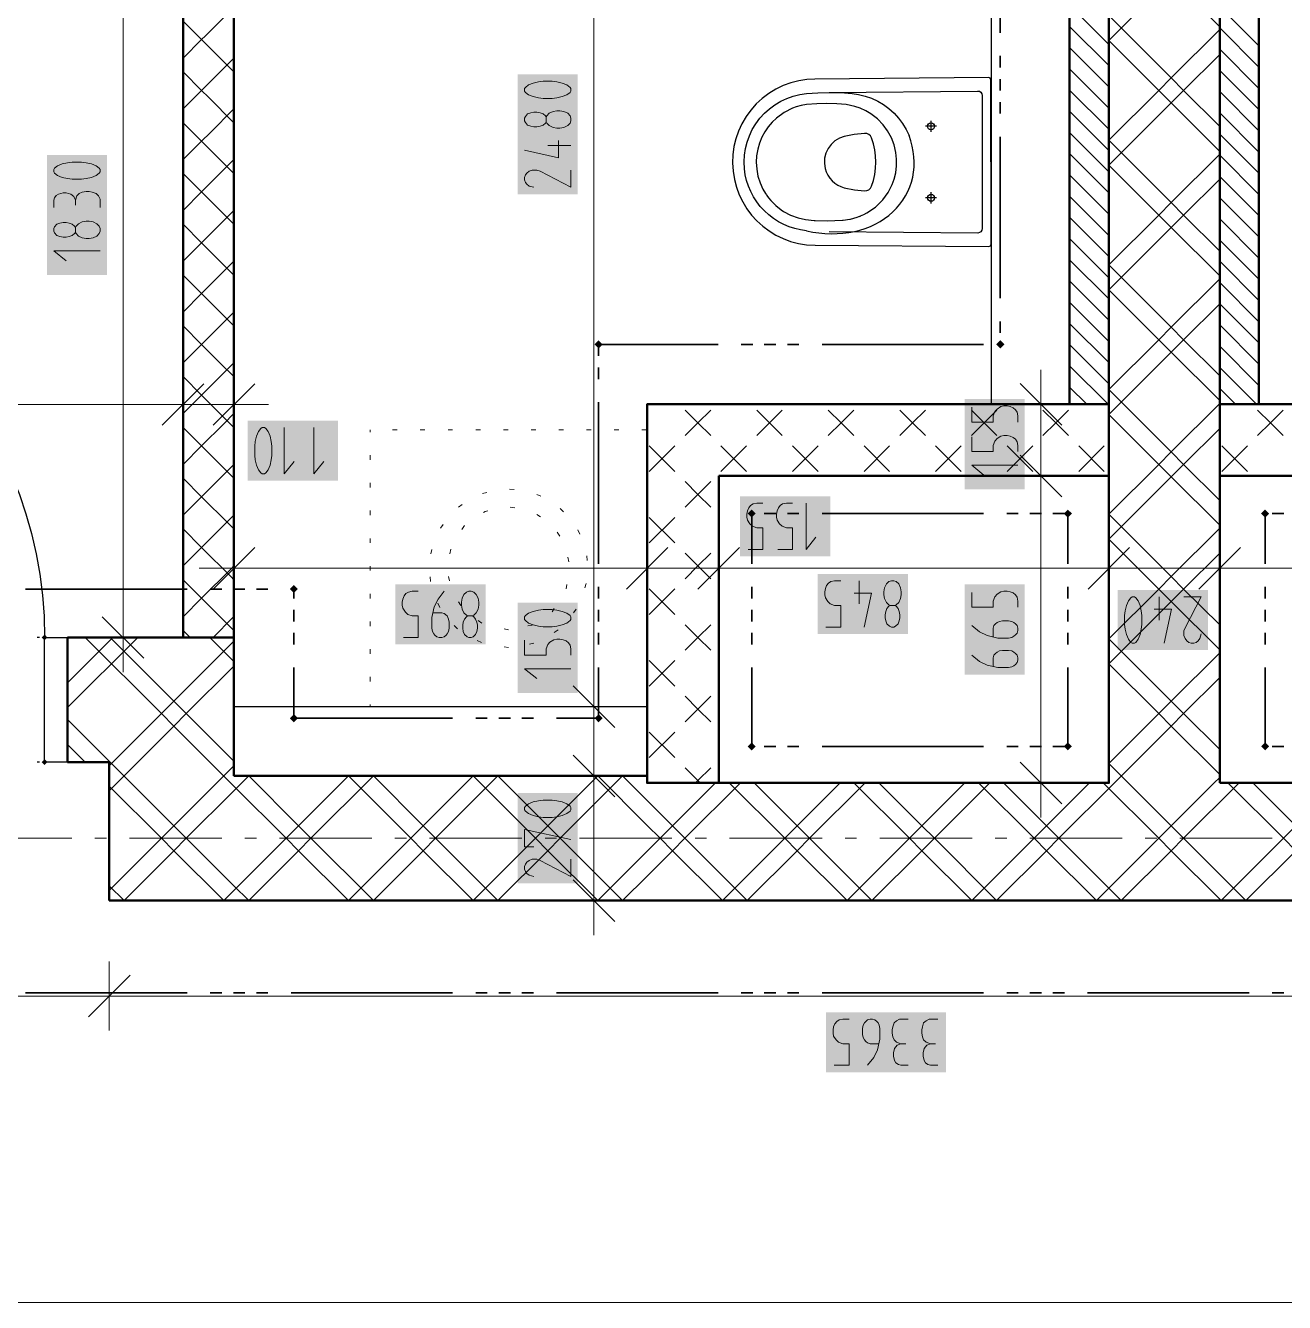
# Model space of a CAD drawing. Header units: millimetres. Extents: x 0 to 594, y 0 to 420.
# Drawn here: x 423.83 to 448.8, y 228.34 to 253.67 of the extents above; entities that cross this region are included whole.
import ezdxf

# ---------------------------------------------------------------- set-up
doc = ezdxf.new("R2010")
doc.units = ezdxf.units.MM
doc.header["$LTSCALE"] = 8
for name, color, linetype in [('PDF_Dvere', 7, 'Continuous'), ('PDF_Instalacni prizdivka do 1m', 7, 'Continuous'), ('PDF_Koty delkove', 7, 'Continuous'), ('PDF_Osy hlavni', 7, 'Continuous'), ('PDF_Pozarni useky', 7, 'Continuous'), ('PDF_Pricky CP', 7, 'Continuous'), ('PDF_Pricky sadrokarton', 7, 'Continuous'), ('PDF_Pricky zdene', 7, 'Continuous'), ('PDF_Sanita', 7, 'Continuous'), ('PDF_Steny akusticke', 7, 'Continuous')]:
    doc.layers.add(name, color=color, linetype=linetype)

msp = doc.modelspace()

# ---------------------------------------------------------------- linework, layer by layer
at = {"layer": 'PDF_Dvere', "lineweight": 25}
msp.add_lwpolyline([(416.728, 241.533), (415.962, 241.533), (415.962, 249.776, -0.414213), (424.205, 241.533)], format="xyb", dxfattribs=at)
for points in [[(424.101, 241.533), (424.055, 241.533)], [(424.101, 239.061), (424.055, 239.061)]]:
    msp.add_lwpolyline(points, dxfattribs=at)
msp.add_lwpolyline([(424.662, 239.061), (424.205, 239.061), (424.205, 241.533), (424.662, 241.533)], close=True, dxfattribs=at)
at = {"layer": 'PDF_Dvere', "lineweight": 25, "transparency": 33554559}
for points in [[(424.262, 241.533), (424.205, 241.476), (424.205, 241.591), (424.147, 241.533)], [(424.262, 239.061), (424.205, 239.003), (424.205, 239.118), (424.147, 239.061)]]:
    msp.add_solid(points, dxfattribs=at)
at = {"layer": 'PDF_Instalacni prizdivka do 1m', "lineweight": 25}
for points in [[(444.536, 246.159), (444.536, 262.873), (442.979, 262.873), (442.979, 246.159)], [(448.292, 262.873), (448.292, 246.159), (449.849, 246.159), (449.849, 262.873)], [(427.96, 238.786), (436.157, 238.786), (436.157, 240.16), (427.96, 240.16)]]:
    msp.add_lwpolyline(points, close=True, dxfattribs=at)
at = {"layer": 'PDF_Koty delkove', "lineweight": 18}
for points in [[(435.1, 236.313), (435.1, 238.786), (435.1, 240.16), (435.1, 244.445), (435.1, 262.873), (435.1, 269.284), (435.1, 270.612), (435.1, 313.476)], [(425.762, 241.533), (425.762, 258.294), (425.762, 262.873)], [(434.153, 251.761), (434.138, 251.737), (434.092, 251.7), (434.032, 251.676), (433.97, 251.664), (433.909, 251.664), (433.848, 251.676), (433.787, 251.7), (433.741, 251.75), (433.727, 251.786), (433.727, 251.835), (433.741, 251.871)], [(433.741, 251.871), (433.787, 251.921), (433.848, 251.945), (433.909, 251.957), (433.97, 251.957), (434.032, 251.945), (434.092, 251.921), (434.138, 251.884), (434.153, 251.86)], [(434.398, 251.394), (434.398, 251.052), (433.727, 251.199)], [(434.643, 251.297), (434.185, 251.297)], [(434.643, 250.807), (434.643, 250.465), (434.032, 250.783), (433.97, 250.807), (433.879, 250.807), (433.818, 250.783), (433.772, 250.746), (433.741, 250.71), (433.727, 250.661), (433.727, 250.612), (433.741, 250.563), (433.772, 250.526), (433.818, 250.49), (433.909, 250.465)], [(424.388, 250.061), (424.388, 250.208), (424.402, 250.257), (424.434, 250.305), (424.479, 250.33), (424.57, 250.354), (424.631, 250.354), (424.723, 250.33), (424.784, 250.281), (424.815, 250.208), (424.815, 250.11)], [(425.304, 250.061), (425.304, 250.232), (425.272, 250.293), (425.227, 250.342), (425.151, 250.366), (425.089, 250.379), (425.028, 250.379), (424.952, 250.366), (424.891, 250.342), (424.846, 250.293), (424.815, 250.208)], [(424.815, 249.571), (424.799, 249.547), (424.753, 249.511), (424.693, 249.486), (424.631, 249.474), (424.57, 249.474), (424.51, 249.486), (424.448, 249.511), (424.402, 249.56), (424.388, 249.596), (424.388, 249.645), (424.402, 249.682), (424.448, 249.731), (424.51, 249.755), (424.57, 249.767), (424.631, 249.767), (424.693, 249.755), (424.753, 249.731)], [(424.753, 249.731), (424.799, 249.694), (424.815, 249.67)], [(425.304, 249.205), (424.388, 249.205), (424.631, 249.009)], [(426.952, 246.843), (426.952, 246.156), (426.952, 245.469)], [(427.96, 246.843), (427.96, 246.156), (427.96, 245.469)], [(443.969, 246.159), (443.969, 246.846)], [(427.364, 246.568), (426.54, 245.744)], [(428.372, 246.568), (427.548, 245.744)], [(444.381, 245.746), (443.557, 246.571)], [(427.96, 246.156), (426.952, 246.156), (409.093, 246.156), (407.169, 246.156), (401.353, 246.156), (397.873, 246.156)], [(427.96, 246.156), (428.647, 246.156)], [(442.595, 246.102), (442.595, 245.808), (443.022, 245.808), (443.022, 245.931), (443.053, 246.016), (443.099, 246.065), (443.175, 246.113), (443.235, 246.126), (443.297, 246.126), (443.358, 246.113), (443.418, 246.089), (443.464, 246.052), (443.495, 246.004), (443.511, 245.931), (443.511, 245.808)], [(444.656, 246.159), (443.969, 246.159), (443.282, 246.159)], [(443.969, 244.739), (443.969, 246.159)], [(428.959, 245.698), (428.959, 244.782), (429.154, 245.026)], [(429.546, 245.698), (429.546, 244.782), (429.741, 245.026)], [(442.595, 245.514), (442.595, 245.221), (443.022, 245.221), (443.022, 245.343), (443.053, 245.429), (443.099, 245.478), (443.175, 245.526), (443.235, 245.539), (443.297, 245.539), (443.358, 245.526), (443.418, 245.502), (443.464, 245.465), (443.495, 245.417), (443.511, 245.343), (443.511, 245.221)], [(444.381, 244.327), (443.557, 245.151)], [(443.511, 244.952), (442.595, 244.952), (442.839, 244.756)], [(444.656, 244.739), (443.969, 244.739), (443.282, 244.739)], [(443.969, 238.648), (443.969, 244.739)], [(438.161, 243.281), (438.454, 243.281), (438.454, 243.708), (438.332, 243.708), (438.246, 243.739), (438.197, 243.785), (438.149, 243.861), (438.136, 243.922), (438.136, 243.983), (438.149, 244.044), (438.173, 244.105), (438.21, 244.151), (438.258, 244.182), (438.332, 244.197), (438.454, 244.197)], [(438.748, 243.281), (439.041, 243.281), (439.041, 243.708), (438.919, 243.708), (438.834, 243.739), (438.784, 243.785), (438.736, 243.861), (438.724, 243.922), (438.724, 243.983), (438.736, 244.044)], [(438.736, 244.044), (438.76, 244.105), (438.797, 244.151), (438.845, 244.182), (438.919, 244.197), (439.041, 244.197)], [(439.311, 244.197), (439.311, 243.281), (439.506, 243.525)], [(427.96, 243.594), (427.96, 242.907), (427.96, 242.22)], [(436.157, 243.594), (436.157, 242.907), (436.157, 242.22)], [(437.576, 243.594), (437.576, 242.907), (437.576, 242.22)], [(445.316, 243.594), (445.316, 242.907), (445.316, 242.22)], [(447.514, 243.594), (447.514, 242.907), (447.514, 242.22)], [(428.372, 243.319), (427.548, 242.495)], [(436.569, 243.319), (435.745, 242.495)], [(437.989, 243.319), (437.164, 242.495)], [(445.728, 243.319), (444.903, 242.495)], [(447.926, 243.319), (447.101, 242.495)], [(427.96, 242.907), (427.273, 242.907)], [(447.514, 242.907), (445.316, 242.907), (444.854, 242.907), (440.992, 242.907), (437.576, 242.907), (436.157, 242.907), (427.96, 242.907)], [(464.915, 242.907), (463.862, 242.907), (461.787, 242.907), (455.619, 242.907), (454.552, 242.907), (454.2, 242.907), (452.545, 242.907), (447.514, 242.907)], [(431.324, 241.533), (431.617, 241.533), (431.617, 241.96), (431.495, 241.96), (431.41, 241.991), (431.361, 242.037), (431.312, 242.113), (431.3, 242.174), (431.3, 242.235), (431.312, 242.296), (431.336, 242.357), (431.373, 242.403), (431.421, 242.434), (431.495, 242.449), (431.617, 242.449)], [(432.131, 242.449), (432.009, 242.296), (431.935, 242.143), (431.887, 241.93), (431.887, 241.716), (431.899, 241.655), (431.923, 241.609), (431.948, 241.579), (431.984, 241.548), (432.034, 241.533), (432.082, 241.533), (432.131, 241.548), (432.168, 241.579), (432.192, 241.609), (432.217, 241.655), (432.229, 241.716), (432.229, 241.838), (432.217, 241.899), (432.192, 241.96), (432.131, 242.006), (432.082, 242.022), (431.911, 242.022)], [(439.704, 241.741), (439.998, 241.741), (439.998, 242.168), (439.875, 242.168), (439.79, 242.199), (439.741, 242.244), (439.692, 242.32), (439.68, 242.381), (439.68, 242.442), (439.692, 242.504), (439.717, 242.564), (439.753, 242.61), (439.802, 242.641), (439.875, 242.657), (439.998, 242.657)], [(440.365, 242.657), (440.365, 242.199)], [(440.854, 242.442), (440.854, 242.381), (440.867, 242.305), (440.903, 242.229), (440.952, 242.183), (440.976, 242.168), (441.074, 242.168), (441.099, 242.183), (441.148, 242.229), (441.184, 242.305), (441.197, 242.381), (441.197, 242.442), (441.184, 242.518), (441.148, 242.595), (441.099, 242.641), (441.049, 242.657), (441.001, 242.657), (440.952, 242.641)], [(440.952, 242.641), (440.903, 242.595), (440.867, 242.518), (440.854, 242.442)], [(442.595, 242.428), (442.595, 242.134), (443.022, 242.134), (443.022, 242.257), (443.053, 242.342), (443.099, 242.391), (443.175, 242.44), (443.235, 242.452), (443.297, 242.452), (443.358, 242.44), (443.418, 242.416), (443.464, 242.379), (443.495, 242.33), (443.511, 242.257), (443.511, 242.134)], [(440.267, 242.412), (440.61, 242.412), (440.462, 241.741)], [(446.314, 242.338), (446.314, 241.88)], [(446.804, 242.338), (447.146, 242.338), (446.828, 241.727), (446.804, 241.666), (446.804, 241.574), (446.828, 241.514), (446.864, 241.468), (446.901, 241.437)], [(426.174, 241.121), (425.349, 241.945)], [(432.584, 241.548), (432.535, 241.594), (432.511, 241.655), (432.498, 241.716), (432.498, 241.777), (432.511, 241.838), (432.535, 241.899), (432.571, 241.945), (432.596, 241.96)], [(432.694, 241.96), (432.718, 241.945), (432.755, 241.899), (432.779, 241.838), (432.792, 241.777), (432.792, 241.716), (432.779, 241.655), (432.755, 241.594), (432.706, 241.548), (432.669, 241.533), (432.621, 241.533), (432.584, 241.548)], [(434.275, 242.089), (434.092, 242.089), (434.001, 242.076), (433.894, 242.052), (433.803, 242.015), (433.741, 241.967), (433.727, 241.942), (433.727, 241.893), (433.741, 241.868), (433.803, 241.82), (433.894, 241.783), (434.001, 241.758), (434.092, 241.746), (434.275, 241.746), (434.367, 241.758), (434.474, 241.783), (434.566, 241.82), (434.627, 241.868), (434.643, 241.893), (434.643, 241.942), (434.627, 241.967), (434.566, 242.015)], [(434.566, 242.015), (434.474, 242.052), (434.367, 242.076), (434.275, 242.089)], [(441.074, 242.168), (441.099, 242.152), (441.135, 242.106), (441.159, 242.046), (441.172, 241.984), (441.172, 241.923), (441.159, 241.863), (441.135, 241.801), (441.086, 241.755), (441.049, 241.741), (441.001, 241.741), (440.964, 241.755), (440.915, 241.801), (440.891, 241.863), (440.878, 241.923), (440.878, 241.984), (440.891, 242.046), (440.915, 242.106), (440.952, 242.152), (440.976, 242.168)], [(446.216, 242.094), (446.559, 242.094), (446.412, 241.422)], [(443.388, 241.535), (443.327, 241.522), (443.113, 241.522), (442.9, 241.572), (442.747, 241.645), (442.595, 241.768)], [(443.022, 241.547), (443.022, 241.718), (443.037, 241.768), (443.068, 241.804), (443.099, 241.828), (443.144, 241.853), (443.205, 241.865), (443.327, 241.865), (443.388, 241.853), (443.434, 241.828), (443.464, 241.804), (443.495, 241.768), (443.511, 241.718), (443.511, 241.67), (443.495, 241.621), (443.464, 241.584), (443.434, 241.56), (443.388, 241.535)], [(426.448, 241.533), (425.762, 241.533), (425.075, 241.533)], [(425.762, 241.533), (425.762, 240.846)], [(433.727, 241.477), (433.727, 241.184), (434.153, 241.184), (434.153, 241.306), (434.185, 241.391), (434.23, 241.441), (434.306, 241.489), (434.367, 241.501), (434.428, 241.501), (434.49, 241.489), (434.55, 241.465), (434.596, 241.428), (434.627, 241.38), (434.643, 241.306), (434.643, 241.184)], [(446.901, 241.437), (446.95, 241.422), (446.999, 241.422), (447.048, 241.437), (447.085, 241.468), (447.121, 241.514), (447.146, 241.605)], [(443.022, 240.96), (443.022, 241.131), (443.037, 241.18), (443.068, 241.217), (443.099, 241.241), (443.144, 241.266), (443.205, 241.278), (443.327, 241.278), (443.388, 241.266), (443.434, 241.241), (443.464, 241.217), (443.495, 241.18), (443.511, 241.131), (443.511, 241.083), (443.495, 241.034), (443.464, 240.997), (443.434, 240.973), (443.388, 240.948), (443.327, 240.935), (443.113, 240.935), (442.9, 240.984), (442.747, 241.058), (442.595, 241.18)], [(434.643, 240.914), (433.727, 240.914), (433.97, 240.719)], [(435.513, 239.747), (434.688, 240.572)], [(435.787, 240.16), (435.1, 240.16), (434.414, 240.16)], [(435.513, 238.374), (434.688, 239.198)], [(444.381, 238.236), (443.557, 239.06)], [(435.787, 238.786), (435.1, 238.786), (434.414, 238.786)], [(444.656, 238.648), (443.969, 238.648), (443.282, 238.648)], [(443.969, 238.648), (443.969, 237.961)], [(434.275, 238.308), (434.092, 238.308), (434.001, 238.295), (433.894, 238.271), (433.803, 238.234), (433.741, 238.186), (433.727, 238.161), (433.727, 238.113), (433.741, 238.088), (433.803, 238.039), (433.894, 238.003), (434.001, 237.978)], [(434.001, 237.978), (434.092, 237.965), (434.275, 237.965), (434.367, 237.978), (434.474, 238.003), (434.566, 238.039), (434.627, 238.088), (434.643, 238.113), (434.643, 238.161), (434.627, 238.186), (434.566, 238.234), (434.474, 238.271), (434.367, 238.295), (434.275, 238.308)], [(433.909, 237.378), (433.727, 237.378), (433.727, 237.721), (434.643, 237.526)], [(434.643, 237.134), (434.643, 236.791), (434.032, 237.109), (433.97, 237.134), (433.879, 237.134), (433.818, 237.109), (433.772, 237.073), (433.741, 237.036), (433.727, 236.987), (433.727, 236.938), (433.741, 236.889), (433.772, 236.853), (433.818, 236.816), (433.909, 236.791)], [(435.513, 235.901), (434.688, 236.725)], [(435.787, 236.313), (435.1, 236.313), (434.414, 236.313)], [(435.1, 236.313), (435.1, 235.626)], [(425.487, 235.107), (425.487, 234.42), (425.487, 233.733)], [(425.899, 234.832), (425.075, 234.008)], [(523.852, 234.42), (508.294, 234.42), (496.914, 234.42), (492.987, 234.42), (485.294, 234.42), (472.287, 234.42), (466.793, 234.42), (457.634, 234.42), (456.306, 234.42), (425.487, 234.42), (420.083, 234.42), (409.093, 234.42), (398.881, 234.42)], [(439.844, 233.748), (439.857, 233.809), (439.881, 233.87), (439.918, 233.915), (439.966, 233.946), (440.039, 233.962), (440.162, 233.962)], [(440.749, 233.473), (440.578, 233.473), (440.529, 233.489), (440.492, 233.519), (440.468, 233.55), (440.444, 233.595), (440.431, 233.656), (440.431, 233.778), (440.444, 233.839), (440.468, 233.885), (440.492, 233.915), (440.529, 233.946), (440.578, 233.962), (440.627, 233.962), (440.676, 233.946), (440.712, 233.915), (440.737, 233.885), (440.762, 233.839), (440.774, 233.778), (440.774, 233.565), (440.725, 233.351), (440.652, 233.198), (440.529, 233.046)], [(441.336, 233.962), (441.165, 233.962), (441.104, 233.931), (441.055, 233.885), (441.031, 233.809), (441.018, 233.748), (441.018, 233.686), (441.031, 233.61), (441.055, 233.55), (441.104, 233.504), (441.189, 233.473)], [(441.923, 233.962), (441.752, 233.962), (441.691, 233.931), (441.642, 233.885), (441.618, 233.809), (441.606, 233.748), (441.606, 233.686), (441.618, 233.61), (441.642, 233.55), (441.691, 233.504), (441.777, 233.473)], [(439.869, 233.046), (440.162, 233.046), (440.162, 233.473), (440.039, 233.473), (439.954, 233.504), (439.905, 233.55), (439.857, 233.626), (439.844, 233.686), (439.844, 233.748)], [(441.336, 233.046), (441.189, 233.046), (441.14, 233.061), (441.092, 233.092), (441.067, 233.138), (441.043, 233.228), (441.043, 233.29), (441.067, 233.381), (441.116, 233.443), (441.189, 233.473), (441.287, 233.473)], [(441.923, 233.046), (441.777, 233.046), (441.727, 233.061), (441.679, 233.092), (441.654, 233.138), (441.63, 233.228), (441.63, 233.29), (441.654, 233.381), (441.703, 233.443), (441.777, 233.473), (441.874, 233.473)], [(492.987, 228.341), (475.377, 228.341), (472.422, 228.341), (457.634, 228.341), (456.306, 228.341), (177.604, 228.341)]]:
    msp.add_lwpolyline(points, dxfattribs=at)
for points in [[(434.275, 252.569), (434.092, 252.569), (434.001, 252.556), (433.894, 252.532), (433.803, 252.495), (433.741, 252.447), (433.727, 252.422), (433.727, 252.373), (433.741, 252.348), (433.803, 252.3), (433.894, 252.263), (434.001, 252.238), (434.092, 252.226), (434.275, 252.226), (434.367, 252.238), (434.474, 252.263), (434.566, 252.3), (434.627, 252.348), (434.643, 252.373), (434.643, 252.422), (434.627, 252.447), (434.566, 252.495), (434.474, 252.532), (434.367, 252.556)], [(434.428, 251.981), (434.367, 251.981), (434.291, 251.969), (434.215, 251.933), (434.169, 251.884), (434.153, 251.86), (434.153, 251.761), (434.169, 251.737), (434.215, 251.688), (434.291, 251.651), (434.367, 251.639), (434.428, 251.639), (434.504, 251.651), (434.581, 251.688), (434.627, 251.737), (434.643, 251.786), (434.643, 251.835), (434.627, 251.884), (434.581, 251.933), (434.504, 251.969)], [(424.936, 250.966), (424.753, 250.966), (424.662, 250.953), (424.555, 250.929), (424.464, 250.892), (424.402, 250.844), (424.388, 250.819), (424.388, 250.771), (424.402, 250.746), (424.464, 250.697), (424.555, 250.661), (424.662, 250.636), (424.753, 250.623), (424.936, 250.623), (425.028, 250.636), (425.135, 250.661), (425.227, 250.697), (425.288, 250.746), (425.304, 250.771), (425.304, 250.819), (425.288, 250.844), (425.227, 250.892), (425.135, 250.929), (425.028, 250.953)], [(425.089, 249.792), (425.028, 249.792), (424.952, 249.779), (424.876, 249.743), (424.83, 249.694), (424.815, 249.67), (424.815, 249.571), (424.83, 249.547), (424.876, 249.498), (424.952, 249.461), (425.028, 249.449), (425.089, 249.449), (425.165, 249.461), (425.242, 249.498), (425.288, 249.547), (425.304, 249.596), (425.304, 249.645), (425.288, 249.694), (425.242, 249.743), (425.165, 249.779)], [(428.372, 245.331), (428.372, 245.147), (428.384, 245.057), (428.408, 244.95), (428.445, 244.858), (428.493, 244.797), (428.518, 244.782), (428.567, 244.782), (428.592, 244.797), (428.64, 244.858), (428.677, 244.95), (428.702, 245.057), (428.714, 245.147), (428.714, 245.331), (428.702, 245.422), (428.677, 245.529), (428.64, 245.621), (428.592, 245.682), (428.567, 245.698), (428.518, 245.698), (428.493, 245.682), (428.445, 245.621), (428.408, 245.529), (428.384, 245.422)], [(432.474, 242.235), (432.474, 242.174), (432.486, 242.098), (432.522, 242.022), (432.571, 241.976), (432.596, 241.96), (432.694, 241.96), (432.718, 241.976), (432.767, 242.022), (432.804, 242.098), (432.817, 242.174), (432.817, 242.235), (432.804, 242.311), (432.767, 242.388), (432.718, 242.434), (432.669, 242.449), (432.621, 242.449), (432.571, 242.434), (432.522, 242.388), (432.486, 242.311)], [(445.629, 241.971), (445.629, 241.788), (445.642, 241.697), (445.666, 241.59), (445.703, 241.498), (445.751, 241.437), (445.776, 241.422), (445.825, 241.422), (445.849, 241.437), (445.898, 241.498), (445.935, 241.59), (445.96, 241.697), (445.972, 241.788), (445.972, 241.971), (445.96, 242.062), (445.935, 242.17), (445.898, 242.261), (445.849, 242.323), (445.825, 242.338), (445.776, 242.338), (445.751, 242.323), (445.703, 242.261), (445.666, 242.17), (445.642, 242.062)]]:
    msp.add_lwpolyline(points, close=True, dxfattribs=at)
at = {"layer": 'PDF_Koty delkove', "color": 7, "lineweight": 18, "true_color": 0xffffff, "transparency": 33554559}
for points in [[(434.78, 250.327), (434.78, 252.706), (433.589, 250.327), (433.589, 252.706)], [(425.441, 248.724), (425.441, 251.103), (424.25, 248.724), (424.25, 251.103)], [(443.648, 244.471), (443.648, 246.263), (442.458, 244.471), (442.458, 246.263)], [(430.026, 245.835), (428.234, 245.835), (430.026, 244.645), (428.234, 244.645)], [(439.791, 244.335), (437.999, 244.335), (439.791, 243.144), (437.999, 243.144)], [(441.334, 242.794), (439.543, 242.794), (441.334, 241.603), (439.543, 241.603)], [(432.954, 242.587), (431.162, 242.587), (432.954, 241.396), (431.162, 241.396)], [(443.648, 240.798), (443.648, 242.589), (442.458, 240.798), (442.458, 242.589)], [(447.284, 242.475), (445.492, 242.475), (447.284, 241.285), (445.492, 241.285)], [(434.78, 240.434), (434.78, 242.226), (433.589, 240.434), (433.589, 242.226)], [(434.78, 236.654), (434.78, 238.445), (433.589, 236.654), (433.589, 238.445)], [(442.086, 234.099), (439.707, 234.099), (442.086, 232.909), (439.707, 232.909)]]:
    msp.add_solid(points, dxfattribs=at)
at = {"layer": 'PDF_Osy hlavni', "lineweight": 18}
for points in [[(424.743, 237.549), (422.911, 237.549)], [(425.43, 237.549), (425.201, 237.549)], [(427.72, 237.549), (425.888, 237.549)], [(428.407, 237.549), (428.178, 237.549)], [(430.696, 237.549), (428.865, 237.549)], [(431.383, 237.549), (431.154, 237.549)], [(433.673, 237.549), (431.841, 237.549)], [(434.36, 237.549), (434.131, 237.549)], [(436.65, 237.549), (434.818, 237.549)], [(437.336, 237.549), (437.107, 237.549)], [(439.626, 237.549), (437.794, 237.549)], [(440.313, 237.549), (440.084, 237.549)], [(442.603, 237.549), (440.771, 237.549)], [(443.29, 237.549), (443.061, 237.549)], [(445.579, 237.549), (443.748, 237.549)], [(446.266, 237.549), (446.037, 237.549)], [(448.556, 237.549), (446.724, 237.549)]]:
    msp.add_lwpolyline(points, dxfattribs=at)
at = {"layer": 'PDF_Pozarni useky', "lineweight": 35}
for points in [[(443.163, 253.529), (443.163, 256.735)], [(443.163, 252.842), (443.163, 253.071)], [(443.163, 252.384), (443.163, 252.613)], [(443.163, 251.926), (443.163, 252.155)], [(443.163, 248.263), (443.163, 251.468)], [(443.163, 247.576), (443.163, 247.805)], [(437.565, 247.349), (435.195, 247.349)], [(435.195, 247.118), (435.195, 247.347)], [(438.252, 247.349), (438.023, 247.349)], [(438.71, 247.349), (438.481, 247.349)], [(439.168, 247.349), (438.939, 247.349)], [(442.832, 247.349), (439.626, 247.349)], [(435.195, 246.66), (435.195, 246.889)], [(435.195, 242.997), (435.195, 246.202)], [(438.231, 242.997), (438.231, 243.992)], [(438.252, 243.992), (438.231, 243.992)], [(438.71, 243.992), (438.481, 243.992)], [(439.168, 243.992), (438.939, 243.992)], [(442.832, 243.992), (439.626, 243.992)], [(443.519, 243.992), (443.29, 243.992)], [(443.977, 243.992), (443.748, 243.992)], [(444.434, 243.992), (444.206, 243.992)], [(444.502, 242.997), (444.502, 243.992)], [(448.416, 242.997), (448.416, 243.992)], [(448.785, 243.992), (448.556, 243.992)], [(427.033, 242.495), (423.827, 242.495)], [(427.72, 242.495), (427.491, 242.495)], [(428.178, 242.495), (427.949, 242.495)], [(428.636, 242.495), (428.407, 242.495)], [(429.15, 242.495), (429.094, 242.495)], [(429.15, 242.31), (429.15, 242.495)], [(435.195, 242.31), (435.195, 242.539)], [(438.231, 242.31), (438.231, 242.539)], [(444.502, 242.31), (444.502, 242.539)], [(448.416, 242.31), (448.416, 242.539)], [(429.15, 241.852), (429.15, 242.081)], [(435.195, 241.852), (435.195, 242.081)], [(438.231, 241.852), (438.231, 242.081)], [(444.502, 241.852), (444.502, 242.081)], [(448.416, 241.852), (448.416, 242.081)], [(429.15, 241.394), (429.15, 241.623)], [(435.195, 241.394), (435.195, 241.623)], [(438.231, 241.394), (438.231, 241.623)], [(444.502, 241.394), (444.502, 241.623)], [(448.416, 241.394), (448.416, 241.623)], [(432.299, 239.931), (429.15, 239.931), (429.15, 240.936)], [(434.36, 239.931), (435.195, 239.931), (435.195, 240.936)], [(438.231, 239.372), (438.231, 240.936)], [(444.502, 239.372), (444.502, 240.936)], [(448.416, 239.372), (448.416, 240.936)], [(432.986, 239.931), (432.757, 239.931)], [(433.444, 239.931), (433.215, 239.931)], [(433.902, 239.931), (433.673, 239.931)], [(438.252, 239.372), (438.231, 239.372)], [(438.71, 239.372), (438.481, 239.372)], [(439.168, 239.372), (438.939, 239.372)], [(442.832, 239.372), (439.626, 239.372)], [(443.519, 239.372), (443.29, 239.372)], [(443.977, 239.372), (443.748, 239.372)], [(444.434, 239.372), (444.206, 239.372)], [(448.785, 239.372), (448.556, 239.372)], [(427.033, 234.481), (423.827, 234.481)], [(427.72, 234.481), (427.491, 234.481)], [(428.178, 234.481), (427.949, 234.481)], [(428.636, 234.481), (428.407, 234.481)], [(432.299, 234.481), (429.094, 234.481)], [(432.986, 234.481), (432.757, 234.481)], [(433.444, 234.481), (433.215, 234.481)], [(433.902, 234.481), (433.673, 234.481)], [(437.565, 234.481), (434.36, 234.481)], [(438.252, 234.481), (438.023, 234.481)], [(438.71, 234.481), (438.481, 234.481)], [(439.168, 234.481), (438.939, 234.481)], [(442.832, 234.481), (439.626, 234.481)], [(443.519, 234.481), (443.29, 234.481)], [(443.977, 234.481), (443.748, 234.481)], [(444.434, 234.481), (444.206, 234.481)], [(448.098, 234.481), (444.892, 234.481)], [(448.785, 234.481), (448.556, 234.481)]]:
    msp.add_lwpolyline(points, dxfattribs=at)
at = {"layer": 'PDF_Pozarni useky', "lineweight": 35, "transparency": 33554559}
for points in [[(435.275, 247.349), (435.195, 247.269), (435.195, 247.429), (435.115, 247.349)], [(435.195, 247.269), (435.115, 247.349), (435.275, 247.349), (435.195, 247.429)], [(443.163, 247.269), (443.083, 247.349), (443.243, 247.349), (443.163, 247.429)], [(443.243, 247.349), (443.163, 247.269), (443.163, 247.429), (443.083, 247.349)], [(438.231, 243.912), (438.151, 243.992), (438.311, 243.992), (438.231, 244.072)], [(438.311, 243.992), (438.231, 243.912), (438.231, 244.072), (438.151, 243.992)], [(444.583, 243.992), (444.502, 243.912), (444.502, 244.072), (444.422, 243.992)], [(444.502, 243.912), (444.422, 243.992), (444.583, 243.992), (444.502, 244.072)], [(448.416, 243.912), (448.336, 243.992), (448.496, 243.992), (448.416, 244.072)], [(448.496, 243.992), (448.416, 243.912), (448.416, 244.072), (448.336, 243.992)], [(429.15, 242.415), (429.07, 242.495), (429.23, 242.495), (429.15, 242.575)], [(429.23, 242.495), (429.15, 242.415), (429.15, 242.575), (429.07, 242.495)], [(429.23, 239.931), (429.15, 239.85), (429.15, 240.011), (429.07, 239.931)], [(429.15, 239.85), (429.07, 239.931), (429.23, 239.931), (429.15, 240.011)], [(435.195, 239.85), (435.115, 239.931), (435.275, 239.931), (435.195, 240.011)], [(435.275, 239.931), (435.195, 239.85), (435.195, 240.011), (435.115, 239.931)], [(438.231, 239.292), (438.151, 239.372), (438.311, 239.372), (438.231, 239.453)], [(438.311, 239.372), (438.231, 239.292), (438.231, 239.453), (438.151, 239.372)], [(444.502, 239.292), (444.422, 239.372), (444.583, 239.372), (444.502, 239.453)], [(444.583, 239.372), (444.502, 239.292), (444.502, 239.453), (444.422, 239.372)], [(448.416, 239.292), (448.336, 239.372), (448.496, 239.372), (448.416, 239.453)], [(448.496, 239.372), (448.416, 239.292), (448.416, 239.453), (448.336, 239.372)]]:
    msp.add_solid(points, dxfattribs=at)
at = {"layer": 'PDF_Pricky CP', "lineweight": 50}
for points in [[(437.576, 246.159), (436.157, 246.159), (436.157, 238.786), (436.157, 238.648), (437.576, 238.648), (437.576, 244.739)], [(437.576, 244.739), (445.315, 244.739), (445.315, 246.159), (437.576, 246.159)], [(454.2, 246.159), (447.514, 246.159), (447.514, 244.739), (454.2, 244.739), (454.2, 238.648), (455.619, 238.648), (455.619, 238.786), (455.619, 246.159), (454.2, 246.159)]]:
    msp.add_lwpolyline(points, dxfattribs=at)
at = {"layer": 'PDF_Pricky CP', "lineweight": 9}
for points in [[(437.418, 245.538), (437.164, 245.792), (436.91, 246.046)], [(436.91, 245.538), (437.164, 245.792), (437.418, 246.046)], [(438.838, 245.538), (438.584, 245.792), (438.33, 246.046)], [(438.33, 245.538), (438.584, 245.792), (438.838, 246.046)], [(440.258, 245.538), (440.003, 245.792), (439.749, 246.046)], [(439.749, 245.538), (440.003, 245.792), (440.258, 246.046)], [(441.677, 245.538), (441.423, 245.792), (441.169, 246.046)], [(441.169, 245.538), (441.423, 245.792), (441.677, 246.046)], [(443.097, 245.538), (442.843, 245.792), (442.589, 246.046)], [(442.589, 245.538), (442.843, 245.792), (443.097, 246.046)], [(444.516, 245.538), (444.262, 245.792), (444.008, 246.046)], [(444.008, 245.538), (444.262, 245.792), (444.516, 246.046)], [(448.775, 245.538), (448.521, 245.792), (448.267, 246.046)], [(448.267, 245.538), (448.521, 245.792), (448.775, 246.046)], [(436.709, 244.828), (436.2, 245.336)], [(436.709, 245.336), (436.2, 244.828)], [(438.128, 244.828), (437.62, 245.336)], [(438.128, 245.336), (437.62, 244.828)], [(439.548, 244.828), (439.04, 245.336)], [(439.548, 245.336), (439.04, 244.828)], [(440.967, 244.828), (440.459, 245.336)], [(440.967, 245.336), (440.459, 244.828)], [(442.387, 244.828), (441.879, 245.336)], [(442.387, 245.336), (441.879, 244.828)], [(443.807, 244.828), (443.298, 245.336)], [(443.807, 245.336), (443.298, 244.828)], [(445.226, 244.828), (444.718, 245.336)], [(445.226, 245.336), (444.718, 244.828)], [(448.065, 244.828), (447.557, 245.336)], [(448.065, 245.336), (447.557, 244.828)], [(437.418, 244.118), (437.164, 244.373), (436.91, 244.627)], [(436.91, 244.118), (437.164, 244.373), (437.418, 244.627)], [(436.709, 243.409), (436.2, 243.917)], [(436.709, 243.917), (436.2, 243.409)], [(437.418, 242.699), (437.164, 242.953), (436.91, 243.207)], [(436.91, 242.699), (437.164, 242.953), (437.418, 243.207)], [(436.709, 241.989), (436.2, 242.497)], [(436.709, 242.497), (436.2, 241.989)], [(437.418, 241.279), (437.164, 241.533), (436.91, 241.787)], [(436.91, 241.279), (437.164, 241.533), (437.418, 241.787)], [(436.709, 240.569), (436.2, 241.078)], [(436.709, 241.078), (436.2, 240.569)], [(437.418, 239.86), (437.164, 240.114), (436.91, 240.368)], [(436.91, 239.86), (437.164, 240.114), (437.418, 240.368)], [(436.709, 239.15), (436.2, 239.658)], [(436.709, 239.658), (436.2, 239.15)], [(437.21, 238.648), (437.164, 238.694), (436.91, 238.948)], [(437.118, 238.648), (437.164, 238.694), (437.418, 238.948)]]:
    msp.add_lwpolyline(points, dxfattribs=at)
at = {"layer": 'PDF_Pricky sadrokarton', "lineweight": 50}
for points in [[(445.315, 246.159), (445.315, 269.284), (444.536, 269.284), (444.536, 262.873), (444.536, 246.159)], [(447.514, 269.284), (447.514, 246.159), (448.292, 246.159), (448.292, 262.873), (448.292, 269.284)]]:
    msp.add_lwpolyline(points, close=True, dxfattribs=at)
at = {"layer": 'PDF_Pricky sadrokarton', "lineweight": 9}
for points in [[(445.315, 253.3), (444.536, 254.079)], [(448.292, 253.269), (447.514, 254.048)], [(445.315, 252.879), (444.536, 253.658)], [(448.292, 252.848), (447.514, 253.627)], [(445.315, 252.458), (444.536, 253.237)], [(448.292, 252.428), (447.514, 253.206)], [(445.315, 252.037), (444.536, 252.816)], [(448.292, 252.007), (447.514, 252.785)], [(445.315, 251.616), (444.536, 252.395)], [(448.292, 251.586), (447.514, 252.364)], [(445.315, 251.195), (444.536, 251.974)], [(448.292, 251.165), (447.514, 251.943)], [(445.315, 250.774), (444.536, 251.553)], [(444.536, 251.553), (444.536, 251.553)], [(448.292, 250.744), (447.514, 251.522)], [(445.315, 250.353), (444.536, 251.132)], [(448.292, 250.323), (447.514, 251.101)], [(445.315, 249.932), (444.536, 250.711)], [(448.292, 249.902), (447.514, 250.68)], [(445.315, 249.511), (444.536, 250.29)], [(448.292, 249.481), (447.514, 250.259)], [(445.315, 249.09), (444.536, 249.869)], [(448.292, 249.06), (447.514, 249.838)], [(445.315, 248.67), (444.536, 249.448)], [(448.292, 248.639), (447.514, 249.417)], [(445.315, 248.249), (444.536, 249.027)], [(448.292, 248.218), (447.514, 248.996)], [(445.315, 247.828), (444.536, 248.606)], [(448.292, 247.797), (447.514, 248.575)], [(445.315, 247.407), (444.536, 248.185)], [(448.292, 247.376), (447.514, 248.155)], [(445.315, 246.986), (444.536, 247.764)], [(448.292, 246.955), (447.514, 247.734)], [(445.315, 246.565), (444.536, 247.343)], [(448.292, 246.534), (447.514, 247.313)], [(445.3, 246.159), (444.536, 246.922)], [(445.315, 246.986), (445.315, 246.986)], [(448.247, 246.159), (447.514, 246.892)], [(444.879, 246.159), (444.536, 246.501)], [(447.826, 246.159), (447.514, 246.471)]]:
    msp.add_lwpolyline(points, dxfattribs=at)
at = {"layer": 'PDF_Pricky zdene', "lineweight": 50}
msp.add_lwpolyline([(426.952, 254.63), (427.96, 254.63), (427.96, 241.533), (426.952, 241.533), (426.952, 254.63)], dxfattribs=at)
at = {"layer": 'PDF_Pricky zdene', "lineweight": 9}
for points in [[(427.96, 254.035), (427.396, 253.471), (427.319, 253.394), (426.952, 253.76)], [(427.319, 253.394), (426.952, 253.028)], [(427.96, 252.753), (427.404, 253.309), (427.319, 253.394)], [(427.96, 253.028), (427.441, 252.509), (427.319, 252.386), (426.952, 252.753)], [(427.319, 252.386), (426.952, 252.02)], [(427.96, 251.745), (427.454, 252.251), (427.319, 252.386)], [(427.96, 252.02), (427.487, 251.547), (427.319, 251.379), (426.952, 251.013)], [(427.96, 250.738), (427.504, 251.194), (427.319, 251.379), (426.952, 251.745)], [(427.96, 251.013), (427.532, 250.585), (427.319, 250.372), (426.952, 250.005)], [(427.96, 249.73), (427.553, 250.137), (427.319, 250.372), (426.952, 250.738)], [(427.96, 250.005), (427.578, 249.623), (427.319, 249.364), (426.952, 248.998)], [(427.96, 248.723), (427.603, 249.079), (427.319, 249.364), (426.952, 249.73)], [(427.96, 248.998), (427.623, 248.661), (427.319, 248.357), (426.952, 247.99)], [(427.96, 247.716), (427.653, 248.022), (427.319, 248.357), (426.952, 248.723)], [(427.96, 247.99), (427.669, 247.699), (427.319, 247.349), (426.952, 246.983)], [(427.96, 246.708), (427.703, 246.964), (427.319, 247.349), (426.952, 247.716)], [(427.96, 246.983), (427.714, 246.737), (427.319, 246.342), (426.952, 245.975)], [(427.96, 245.701), (427.753, 245.907), (427.319, 246.342), (426.952, 246.708)], [(427.96, 245.975), (427.759, 245.775), (427.319, 245.334), (426.952, 244.968)], [(427.96, 244.693), (427.803, 244.85), (427.319, 245.334), (426.952, 245.701)], [(427.96, 244.968), (427.805, 244.813), (427.319, 244.327), (426.952, 243.96)], [(427.96, 243.686), (427.853, 243.792), (427.319, 244.327), (426.952, 244.693)], [(427.96, 243.96), (427.85, 243.851), (427.319, 243.319), (426.952, 242.953)], [(427.96, 242.678), (427.903, 242.735), (427.319, 243.319), (426.952, 243.686)], [(427.96, 242.953), (427.896, 242.889), (427.319, 242.312), (426.952, 241.945)], [(427.96, 241.671), (427.953, 241.678), (427.319, 242.312), (426.952, 242.678)], [(427.96, 241.945), (427.941, 241.927), (427.548, 241.533)], [(427.09, 241.533), (426.952, 241.671)]]:
    msp.add_lwpolyline(points, dxfattribs=at)
at = {"layer": 'PDF_Sanita', "lineweight": 25}
msp.add_lwpolyline([(439.487, 249.316), (442.934, 249.288), (442.935, 249.288), (442.967, 249.302), (442.981, 249.334), (442.978, 252.6), (442.978, 252.6), (442.964, 252.632), (442.932, 252.645), (439.484, 252.613), (439.322, 252.603), (439.163, 252.578), (439.006, 252.538), (438.855, 252.482), (438.71, 252.411), (438.572, 252.327), (438.442, 252.229), (438.323, 252.119), (438.215, 251.998), (438.12, 251.867), (438.038, 251.727), (437.97, 251.58), (437.918, 251.428), (437.88, 251.271), (437.858, 251.111), (437.852, 250.949, 0.409104)], format="xyb", close=True, dxfattribs=at)
for points in [[(439.318, 249.603), (439.202, 249.619), (439.087, 249.645), (438.975, 249.681), (438.866, 249.726), (438.762, 249.781), (438.663, 249.845), (438.569, 249.917), (438.482, 249.996), (438.402, 250.083), (438.33, 250.177), (438.267, 250.276), (438.212, 250.38), (438.166, 250.489), (438.13, 250.601), (438.104, 250.715), (438.087, 250.833), (438.081, 250.967), (438.087, 251.101), (438.107, 251.233), (438.14, 251.363), (438.185, 251.489), (438.243, 251.611), (438.312, 251.726), (438.393, 251.834), (438.483, 251.933), (438.583, 252.024), (438.691, 252.103), (438.806, 252.172), (438.927, 252.229), (439.053, 252.274), (439.184, 252.306), (439.315, 252.326), (439.542, 252.342), (439.768, 252.348), (439.995, 252.343), (440.222, 252.326), (440.353, 252.307), (440.483, 252.275), (440.61, 252.231), (440.731, 252.174), (440.846, 252.105), (440.954, 252.025), (441.054, 251.935), (441.145, 251.836), (441.225, 251.728), (441.295, 251.613), (441.353, 251.491)], [(439.768, 252.348), (442.712, 252.375), (442.747, 252.369), (442.777, 252.349), (442.797, 252.32), (442.804, 252.285), (442.804, 252.284), (442.806, 249.65), (442.806, 249.649), (442.799, 249.614), (442.779, 249.584), (442.749, 249.565), (442.714, 249.558), (439.77, 249.582)], [(440.684, 250.072), (440.83, 250.216), (440.936, 250.361), (441.018, 250.522), (441.055, 250.625), (441.087, 250.755), (441.104, 250.888), (441.105, 251.022), (441.091, 251.155), (441.055, 251.304), (441.001, 251.447), (440.927, 251.582), (440.837, 251.706), (440.724, 251.823), (440.595, 251.924), (440.595, 251.924), (440.493, 251.984), (440.386, 252.034), (440.28, 252.071), (440.106, 252.109), (439.92, 252.123), (439.92, 252.122), (439.714, 252.127), (439.523, 252.123), (439.319, 252.108), (439.215, 252.088), (439.113, 252.06), (439.113, 252.059), (439.041, 252.033), (439.041, 252.033), (438.874, 251.949), (438.723, 251.839), (438.637, 251.756), (438.559, 251.664), (438.491, 251.565), (438.434, 251.46), (438.385, 251.341), (438.35, 251.218), (438.329, 251.091), (438.322, 250.963), (438.331, 250.825), (438.356, 250.688), (438.397, 250.556), (438.454, 250.429), (438.454, 250.429), (438.505, 250.341), (438.524, 250.313), (438.531, 250.302)], [(441.898, 251.676), (441.678, 251.676)], [(441.788, 251.566), (441.788, 251.786)], [(442.979, 251.677), (442.979, 251.654)], [(440.688, 250.843), (440.694, 250.965), (440.688, 251.088), (440.672, 251.21), (440.644, 251.329), (440.606, 251.446), (440.585, 251.484), (440.553, 251.513), (440.513, 251.531), (440.47, 251.535), (440.267, 251.514), (440.067, 251.473), (440.068, 251.474), (439.971, 251.439), (439.883, 251.386), (439.807, 251.316), (439.746, 251.233), (439.702, 251.14), (439.677, 251.04), (439.672, 250.938), (439.688, 250.836), (439.709, 250.769), (439.74, 250.706), (439.779, 250.647), (439.826, 250.594), (439.879, 250.547), (439.938, 250.508), (440.001, 250.478), (440.068, 250.456), (440.067, 250.456), (440.268, 250.416), (440.471, 250.395), (440.514, 250.399), (440.554, 250.417), (440.586, 250.446), (440.607, 250.484)], [(440.607, 250.484), (440.645, 250.601), (440.672, 250.721), (440.688, 250.843)], [(438.531, 250.302), (438.565, 250.256), (438.612, 250.2), (438.709, 250.102), (438.818, 250.017), (438.863, 249.987), (439.002, 249.912), (439.15, 249.857), (439.156, 249.856), (439.301, 249.825), (439.47, 249.809), (439.47, 249.808), (439.488, 249.808), (439.726, 249.802), (440.033, 249.814), (440.043, 249.814), (440.178, 249.833), (440.189, 249.835), (440.326, 249.873), (440.457, 249.927), (440.515, 249.957), (440.684, 250.072)], [(441.789, 250.146), (441.789, 250.366)], [(441.899, 250.256), (441.679, 250.256)], [(442.98, 250.28), (442.98, 250.257)], [(440.369, 249.888), (440.388, 249.896)]]:
    msp.add_lwpolyline(points, dxfattribs=at)
at = {"layer": 'PDF_Sanita', "lineweight": 13}
for points in [[(430.661, 245.655), (430.661, 245.655)], [(430.661, 245.607), (430.661, 245.655)], [(430.661, 245.655), (430.661, 245.655)], [(431.2, 245.655), (431.108, 245.655)], [(431.75, 245.655), (431.658, 245.655)], [(432.299, 245.655), (432.208, 245.655)], [(432.849, 245.655), (432.757, 245.655)], [(433.398, 245.655), (433.307, 245.655)], [(433.948, 245.655), (433.856, 245.655)], [(434.497, 245.655), (434.406, 245.655)], [(435.047, 245.655), (434.955, 245.655)], [(435.596, 245.655), (435.505, 245.655)], [(436.146, 245.655), (436.054, 245.655)], [(436.157, 245.607), (436.157, 245.655)], [(436.157, 245.655), (436.157, 245.655)], [(436.157, 245.655), (436.157, 245.655)], [(430.661, 245.057), (430.661, 245.149)], [(436.157, 245.057), (436.157, 245.149)], [(430.661, 244.508), (430.661, 244.599)], [(433.429, 244.476), (433.52, 244.468)], [(436.157, 244.508), (436.157, 244.599)], [(432.889, 244.387), (432.977, 244.411)], [(433.966, 244.373), (434.049, 244.335)], [(430.661, 243.958), (430.661, 244.05)], [(432.412, 244.119), (432.487, 244.171)], [(432.91, 244.014), (432.942, 244.035), (432.994, 244.046)], [(433.443, 244.122), (433.533, 244.104)], [(433.966, 243.975), (434.042, 243.925)], [(434.435, 244.093), (434.5, 244.028)], [(436.157, 243.958), (436.157, 244.05)], [(432.057, 243.703), (432.109, 243.778)], [(432.484, 243.678), (432.535, 243.754)], [(430.661, 243.409), (430.661, 243.5)], [(434.373, 243.62), (434.424, 243.544)], [(434.78, 243.669), (434.819, 243.586)], [(436.157, 243.409), (436.157, 243.5)], [(431.866, 243.19), (431.889, 243.279)], [(432.245, 243.194), (432.263, 243.284)], [(430.661, 242.859), (430.661, 242.951)], [(434.587, 243.125), (434.605, 243.036)], [(434.958, 243.152), (434.966, 243.061)], [(436.157, 242.859), (436.157, 242.951)], [(431.862, 242.643), (431.854, 242.734)], [(432.238, 242.655), (432.22, 242.745)], [(434.566, 242.586), (434.549, 242.497)], [(434.948, 242.605), (434.924, 242.517)], [(430.661, 242.31), (430.661, 242.401)], [(432.047, 242.128), (432.008, 242.211)], [(432.464, 242.165), (432.414, 242.241)], [(436.157, 242.31), (436.157, 242.401)], [(434.315, 242.107), (434.273, 242.044)], [(434.75, 242.096), (434.698, 242.021)], [(430.661, 241.76), (430.661, 241.852)], [(432.397, 241.707), (432.332, 241.772)], [(432.881, 241.82), (432.805, 241.87)], [(433.409, 241.686), (433.319, 241.704)], [(433.879, 241.781), (433.876, 241.779), (433.79, 241.762)], [(434.39, 241.685), (434.315, 241.632)], [(436.157, 241.76), (436.157, 241.852)], [(432.87, 241.433), (432.787, 241.471)], [(430.661, 241.211), (430.661, 241.302)], [(433.409, 241.337), (433.318, 241.345)], [(433.911, 241.422), (433.822, 241.399)], [(436.157, 241.211), (436.157, 241.302)], [(430.661, 240.661), (430.661, 240.753)], [(436.157, 240.661), (436.157, 240.753)], [(430.661, 240.16), (430.661, 240.203)], [(436.157, 240.16), (436.157, 240.203)], [(430.661, 240.16), (430.661, 240.16)], [(430.661, 240.16), (430.661, 240.16)], [(431.2, 240.16), (431.108, 240.16)], [(431.75, 240.16), (431.658, 240.16)], [(432.299, 240.16), (432.208, 240.16)], [(432.849, 240.16), (432.757, 240.16)], [(433.398, 240.16), (433.307, 240.16)], [(433.948, 240.16), (433.856, 240.16)], [(434.497, 240.16), (434.406, 240.16)], [(435.047, 240.16), (434.955, 240.16)], [(435.596, 240.16), (435.505, 240.16)], [(436.146, 240.16), (436.054, 240.16)], [(436.157, 240.16), (436.157, 240.16)], [(436.157, 240.16), (436.157, 240.16)]]:
    msp.add_lwpolyline(points, dxfattribs=at)
at = {"layer": 'PDF_Sanita', "lineweight": 25}
for centre in [(441.788, 251.676), (441.789, 250.256)]:
    msp.add_circle(centre, 0.0687, dxfattribs=at)
msp.add_ellipse((439.504, 251.229), major_axis=(-1.834, 0.831), ratio=0.799306, start_param=1.82266, end_param=3.813789, dxfattribs=at)
at = {"layer": 'PDF_Steny akusticke', "lineweight": 50}
for points in [[(445.316, 270.612), (445.316, 269.284), (445.316, 238.648), (437.576, 238.648), (436.157, 238.648)], [(447.514, 238.648), (447.514, 269.284), (447.514, 270.612)], [(424.662, 239.061), (424.662, 241.533)], [(427.96, 239.061), (427.96, 241.533), (426.952, 241.533), (425.762, 241.533), (424.662, 241.533)], [(424.662, 239.061), (425.487, 239.061)], [(425.487, 239.061), (425.487, 236.313)], [(427.96, 238.786), (427.96, 239.061)], [(436.157, 238.648), (436.157, 238.786), (427.96, 238.786)], [(455.619, 238.648), (454.2, 238.648), (447.514, 238.648)], [(425.487, 236.313), (425.487, 236.313), (436.157, 236.313)], [(436.157, 236.313), (455.619, 236.313)]]:
    msp.add_lwpolyline(points, dxfattribs=at)
at = {"layer": 'PDF_Steny akusticke', "lineweight": 9}
for points in [[(445.316, 253.376), (446.552, 254.612)], [(447.514, 253.65), (446.552, 254.612)], [(446.552, 252.634), (445.316, 253.87)], [(446.799, 252.386), (446.552, 252.634), (447.514, 253.595)], [(446.305, 252.386), (445.316, 253.376)], [(446.799, 252.386), (447.514, 253.101)], [(446.305, 252.386), (446.552, 252.634)], [(446.552, 252.139), (446.305, 252.386), (445.316, 251.397)], [(446.552, 252.139), (446.799, 252.386)], [(447.514, 251.672), (446.799, 252.386)], [(445.316, 250.903), (446.552, 252.139)], [(447.514, 251.178), (446.552, 252.139)], [(446.552, 250.161), (445.316, 251.397)], [(446.799, 249.914), (446.552, 250.161), (447.514, 251.123)], [(446.305, 249.914), (445.316, 250.903)], [(445.316, 248.43), (446.552, 249.666), (446.799, 249.914), (447.514, 250.628)], [(446.305, 249.914), (446.552, 250.161)], [(446.552, 249.666), (446.305, 249.914), (445.316, 248.924)], [(447.514, 249.199), (446.799, 249.914)], [(447.514, 248.705), (446.552, 249.666)], [(446.552, 247.688), (445.316, 248.924)], [(446.799, 247.441), (446.552, 247.688), (447.514, 248.65)], [(446.305, 247.441), (445.316, 248.43)], [(445.316, 245.957), (446.552, 247.193), (446.799, 247.441), (447.514, 248.155)], [(446.305, 247.441), (446.552, 247.688)], [(446.552, 247.193), (446.305, 247.441), (445.316, 246.452)], [(447.514, 246.726), (446.799, 247.441)], [(447.514, 246.232), (446.552, 247.193)], [(446.552, 245.215), (445.316, 246.452)], [(446.799, 244.968), (446.552, 245.215), (447.514, 246.177)], [(446.305, 244.968), (445.316, 245.957)], [(445.316, 243.484), (446.552, 244.721), (446.799, 244.968), (447.514, 245.682)], [(446.305, 244.968), (446.552, 245.215)], [(446.552, 244.721), (446.305, 244.968), (445.316, 243.979)], [(447.514, 244.253), (446.799, 244.968)], [(447.514, 243.759), (446.552, 244.721)], [(446.552, 242.742), (445.316, 243.979)], [(446.305, 242.495), (445.316, 243.484)], [(446.799, 242.495), (446.552, 242.742), (447.514, 243.704)], [(445.316, 241.011), (446.552, 242.248), (446.799, 242.495), (447.514, 243.209)], [(446.305, 242.495), (446.552, 242.742)], [(446.552, 242.248), (446.305, 242.495), (445.316, 241.506)], [(447.514, 241.781), (446.799, 242.495)], [(447.514, 241.286), (446.552, 242.248)], [(424.662, 240.636), (425.56, 241.533)], [(424.662, 240.141), (426.055, 241.533)], [(427.483, 239.061), (426.769, 239.775), (426.522, 240.022), (425.011, 241.533)], [(427.96, 239.079), (427.016, 240.022), (426.769, 240.269), (425.505, 241.533)], [(426.769, 240.269), (427.96, 241.46)], [(427.96, 241.057), (427.483, 241.533)], [(446.552, 240.269), (445.316, 241.506)], [(446.799, 240.022), (446.552, 240.269), (447.514, 241.231)], [(426.055, 239.061), (426.769, 239.775), (427.016, 240.022), (427.96, 240.965)], [(446.305, 240.022), (445.316, 241.011)], [(445.425, 238.648), (446.552, 239.775), (446.799, 240.022), (447.514, 240.737)], [(426.522, 240.022), (426.769, 240.269)], [(446.305, 240.022), (446.552, 240.269)], [(425.56, 239.061), (426.522, 240.022)], [(446.552, 239.775), (446.305, 240.022), (445.316, 239.033)], [(447.514, 239.308), (446.799, 240.022)], [(425.505, 239.061), (424.662, 239.903)], [(447.514, 238.813), (446.552, 239.775)], [(425.01, 239.061), (424.662, 239.408)], [(425.487, 238.987), (425.56, 239.061)], [(425.487, 238.493), (426.055, 239.061)], [(425.487, 236.514), (426.522, 237.549), (426.769, 237.797), (427.96, 238.987)], [(427.96, 236.606), (427.016, 237.549), (426.769, 237.797), (425.505, 239.061)], [(427.96, 238.584), (427.483, 239.061)], [(445.7, 238.648), (445.316, 239.033)], [(436.157, 237.293), (435.177, 236.313), (434.188, 237.302), (433.94, 237.549), (432.704, 238.786), (431.715, 237.797), (431.467, 237.549), (430.231, 236.313), (429.242, 237.302), (428.995, 237.549), (427.96, 238.584)], [(436.157, 237.806), (435.177, 238.786), (434.188, 237.797), (433.198, 238.786), (431.962, 237.549), (431.715, 237.302), (430.726, 236.313), (429.489, 237.549), (429.242, 237.797), (428.253, 238.786), (427.96, 238.493)], [(436.157, 238.3), (435.671, 238.786), (434.435, 237.549), (434.188, 237.302), (433.198, 236.313), (431.962, 237.549), (431.715, 237.797), (430.726, 238.786), (429.489, 237.549), (429.242, 237.302), (428.253, 236.313), (427.96, 236.606)], [(427.96, 236.514), (428.995, 237.549), (429.242, 237.797), (430.231, 238.786), (431.467, 237.549), (431.715, 237.302), (432.704, 236.313), (433.94, 237.549), (434.188, 237.797), (434.435, 237.549), (435.671, 236.313), (436.157, 236.798)], [(439.985, 238.648), (439.133, 237.797), (438.886, 237.549), (437.65, 236.313), (436.66, 237.302), (436.413, 237.549), (436.157, 237.806)], [(440.48, 238.648), (439.381, 237.549), (439.133, 237.302), (438.144, 236.313), (436.908, 237.549), (436.66, 237.797), (436.157, 238.3)], [(436.157, 237.293), (436.413, 237.549), (436.66, 237.797), (437.512, 238.648)], [(436.157, 236.798), (436.66, 237.302), (436.908, 237.549), (438.007, 238.648)], [(442.458, 238.648), (441.606, 237.797), (441.359, 237.549), (440.123, 236.313), (439.133, 237.302), (438.886, 237.549), (437.787, 238.648)], [(442.953, 238.648), (441.854, 237.549), (441.606, 237.302), (440.617, 236.313), (439.381, 237.549), (439.133, 237.797), (438.282, 238.648)], [(444.931, 238.648), (444.079, 237.797), (443.832, 237.549), (442.595, 236.313), (441.606, 237.302), (441.359, 237.549), (440.26, 238.648)], [(445.425, 238.648), (444.326, 237.549), (444.079, 237.302), (443.09, 236.313), (441.854, 237.549), (441.606, 237.797), (440.754, 238.648)], [(447.404, 238.648), (446.552, 237.797), (446.305, 237.549), (445.068, 236.313), (444.079, 237.302), (443.832, 237.549), (442.733, 238.648)], [(447.898, 238.648), (446.799, 237.549), (446.552, 237.302), (445.563, 236.313), (444.326, 237.549), (444.079, 237.797), (443.227, 238.648)], [(449.877, 238.648), (449.025, 237.797), (448.778, 237.549), (447.541, 236.313), (446.552, 237.302), (446.305, 237.549), (445.206, 238.648)], [(450.371, 238.648), (449.272, 237.549), (449.025, 237.302), (448.036, 236.313), (446.799, 237.549), (446.552, 237.797), (445.7, 238.648)], [(447.404, 238.648), (447.514, 238.758)], [(452.349, 238.648), (451.498, 237.797), (451.25, 237.549), (450.014, 236.313), (449.025, 237.302), (448.778, 237.549), (447.678, 238.648)], [(452.844, 238.648), (451.745, 237.549), (451.498, 237.302), (450.509, 236.313), (449.272, 237.549), (449.025, 237.797), (448.173, 238.648)], [(427.758, 236.313), (426.769, 237.302), (426.522, 237.549), (425.487, 238.584)], [(425.78, 236.313), (426.769, 237.302), (427.016, 237.549), (427.96, 238.493)], [(425.78, 236.313), (425.487, 236.606)], [(427.758, 236.313), (427.96, 236.514)], [(425.78, 236.313), (425.78, 236.313), (425.78, 236.313)], [(427.758, 236.313), (427.758, 236.313), (427.758, 236.313)]]:
    msp.add_lwpolyline(points, dxfattribs=at)

doc.saveas('drawing.dxf')
